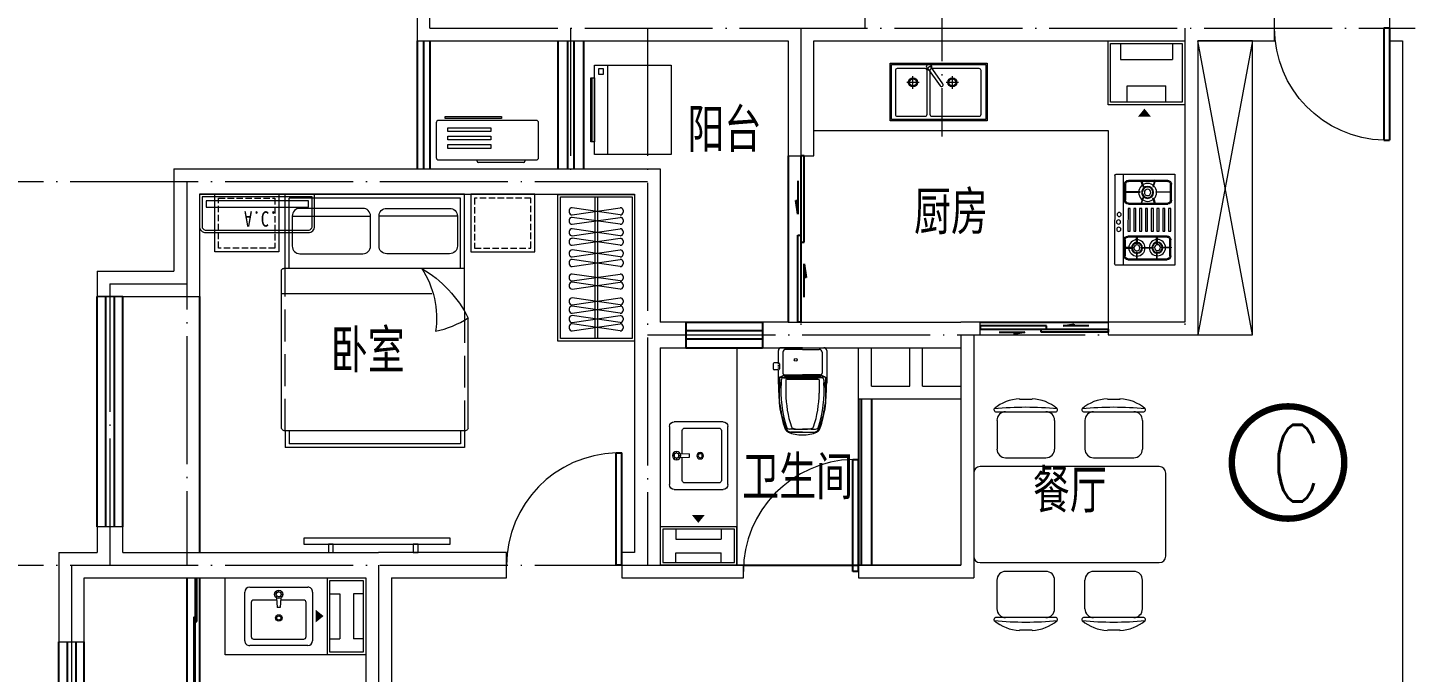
# Model space of a CAD drawing. Extents: x -54506 to 56283, y 5447 to 49997.
# Drawn here: x 14488 to 25330, y 21938 to 26978 of the extents above; entities that cross this region are included whole.
import ezdxf
from ezdxf.enums import TextEntityAlignment as Align

# ---------------------------------------------------------------- set-up
doc = ezdxf.new("R2010")
doc.units = 0
doc.header["$LTSCALE"] = 1000
doc.header["$MEASUREMENT"] = 0
doc.linetypes.add('DASH', pattern=[0.35, 0.25, -0.1])
doc.linetypes.add('DOTE', pattern=[2.42, 2, -0.2, 0.02, -0.2])
doc.layers.get('0').update_dxf_attribs({"linetype": 'CONTINUOUS'})
for name, color, linetype, lineweight in [('DOTE', 250, 'DOTE', 0), ('WALL', 255, 'CONTINUOUS', 20), ('家具', 159, 'CONTINUOUS', 9)]:
    doc.layers.add(name, color=color, linetype=linetype, lineweight=lineweight)
for name, color, linetype in [('fd', 4, 'CONTINUOUS'), ('WINDOW', 4, 'CONTINUOUS'), ('平面栏杆', 40, 'CONTINUOUS'), ('文字', 60, 'CONTINUOUS')]:
    doc.layers.add(name, color=color, linetype=linetype)
doc.styles.add('_TCH_SPACE', font='simplex_.ttf', dxfattribs={"bigfont": 'GBCBIG'})
doc.styles.add('HZ', font='SimSun.ttf', dxfattribs={"width": 0.8, "height": 1.2})
doc.styles.get("Standard").update_dxf_attribs({"font": 'GBENOR', "bigfont": 'GBCBIG'})

# ---------------------------------------------------------------- blocks, each defined once
blk = doc.blocks.new('$TCHSYS$WIN2D')
for p, q in [((-0.5, 0.5), (0.5, 0.5)), ((-0.5, 0.5), (-0.5, -0.5)), ((0.5, 0.5), (0.5, -0.5)), ((0.5, 0.167), (-0.5, 0.167)), ((0.5, -0.167), (-0.5, -0.167)), ((-0.5, -0.5), (0.5, -0.5))]:
    blk.add_line(p, q)
blk = doc.blocks.new('$DorLib2D$00000131')
at = {"color": 0, "linetype": 'Continuous'}
for p, q in [((0.15, 0.125), (0.2319, 0.1973)), ((0.2319, 0.1973), (0.2319, 0.125)), ((-0.5, 0.125), (-0.5, 0)), ((0.0192, 0.125), (-0.5, 0.125)), ((0.0192, 0), (0.0192, 0.125)), ((0.35, 0.125), (0.15, 0.125)), ((-0.5, 0), (0.0192, 0)), ((-0.024, 0), (0.5, 0)), ((-0.024, -0.125), (-0.024, 0)), ((0.5, 0), (0.5, -0.125)), ((-0.35, -0.125), (-0.15, -0.125)), ((-0.2319, -0.1973), (-0.2319, -0.125)), ((-0.15, -0.125), (-0.2319, -0.1973)), ((0.5, -0.125), (-0.024, -0.125))]:
    blk.add_line(p, q, dxfattribs=at)
blk = doc.blocks.new('$DorLib2D$00000001')
for p, q in [((0.45, 0.975), (0.5, 0.975)), ((0.45, 0), (0.45, 0.975)), ((0.5, 0), (0.5, 0.975)), ((0.5, 0), (0.45, 0))]:
    blk.add_line(p, q)
at = {"lineweight": 13}
blk.add_arc((0.475, 0), 0.975, 91.4693, 180, dxfattribs=at)
blk = doc.blocks.new('wash')
at = {"layer": '家具'}
blk.add_line((1203882, -500462), (1203882, -501162), dxfattribs=at)
for points in [[(1203382, -500462), (1203382, -501162), (1203982, -501162), (1203982, -500462)], [(1203952, -500532), (1203912, -500532), (1203912, -500492), (1203952, -500492)], [(1204002, -501062), (1204002, -500562), (1203982, -500562), (1203982, -501062)], [(1204002, -501062), (1204012, -501062), (1204012, -500562), (1204002, -500562)]]:
    blk.add_lwpolyline(points, close=True, dxfattribs=at)
blk = doc.blocks.new('A$C13D61569')
at = {"layer": '家具'}
for p, q in [((20, 502), (147, 502)), ((147, 98), (147, 502)), ((353, 148), (353, 452)), ((480, 452), (353, 452)), ((480, 148), (353, 148)), ((20, 98), (147, 98))]:
    blk.add_line(p, q, dxfattribs=at)
for points in [[(0, 0), (0, 600), (500, 600), (500, 0)], [(20, 20), (20, 580), (480, 580), (480, 20)]]:
    blk.add_lwpolyline(points, close=True, dxfattribs=at)
blk.add_lwpolyline([(592, 284, 100, 0, 0), (530, 284, 0, 0, 0)], format="xyseb", dxfattribs=at)
blk = doc.blocks.new('A$C1BE601A8')
at = {"layer": '家具'}
for p, q in [((0, 0), (0, 450)), ((0, 450), (757, 450)), ((757, 450), (757, 0)), ((757, 0), (0, 0))]:
    blk.add_line(p, q, dxfattribs=at)
at = {"layer": '家具', "color": 251}
for p, q in [((10, 10), (10, 440)), ((10, 440), (747, 440)), ((747, 440), (747, 10)), ((41, 393), (41, 50)), ((273, 408), (56, 408)), ((178, 248), (178, 348)), ((288, 50), (288, 393)), ((315, 427), (293, 411)), ((293, 411), (390, 273)), ((311, 393), (311, 50)), ((412, 288), (315, 427)), ((695, 408), (326, 408)), ((486, 248), (486, 348)), ((710, 50), (710, 393)), ((226, 300), (130, 300)), ((534, 300), (438, 300)), ((747, 10), (10, 10)), ((56, 35), (273, 35)), ((326, 35), (695, 35))]:
    blk.add_line(p, q, dxfattribs=at)
for centre, radius in [((178, 300), 36.1), ((178, 300), 27.1), ((486, 300), 36.1), ((486, 300), 27.1)]:
    blk.add_circle(centre, radius, dxfattribs=at)
for centre, radius, start, end in [((304, 419), 21.7, 342.6068, 267.3353), ((56, 393), 15, 90, 180), ((273, 393), 15, 0, 90), ((326, 393), 15, 90, 180), ((695, 393), 15, 0, 90), ((401, 281), 13.3, 214.971, 34.971), ((56, 50), 15, 180, 270), ((273, 50), 15, 270, 0), ((326, 50), 15, 180, 270), ((695, 50), 15, 270, 0)]:
    blk.add_arc(centre, radius, start, end, dxfattribs=at)
blk = doc.blocks.new('ddfdf')
at = {"layer": '家具'}
for p, q in [((15801, -30110), (15801, -30822)), ((16260, -30111), (15801, -30110)), ((16270, -30121), (16270, -30812)), ((15801, -30822), (16260, -30822))]:
    blk.add_line(p, q, dxfattribs=at)
at = {"layer": '家具', "color": 251}
for p, q in [((16201, -30822), (16202, -30111)), ((15826, -30314), (15826, -30189)), ((15829, -30248), (15829, -30252)), ((15947, -30248), (15829, -30248)), ((15834, -30314), (15834, -30189)), ((15856, -30159), (16163, -30159)), ((15856, -30167), (16163, -30167)), ((15947, -30252), (15947, -30248)), ((15952, -30159), (15957, -30157)), ((15968, -30208), (15952, -30159)), ((15957, -30157), (15973, -30206)), ((15973, -30206), (15968, -30208)), ((16062, -30157), (16046, -30206)), ((16046, -30206), (16051, -30208)), ((16051, -30208), (16067, -30159)), ((16067, -30159), (16062, -30157)), ((16072, -30252), (16072, -30248)), ((16072, -30248), (16190, -30248)), ((16185, -30189), (16185, -30315)), ((16190, -30248), (16190, -30253)), ((16193, -30189), (16193, -30315)), ((15829, -30252), (15947, -30252)), ((16163, -30337), (15856, -30336)), ((16163, -30345), (15856, -30344)), ((15968, -30295), (15952, -30344)), ((15952, -30344), (15957, -30346)), ((15957, -30346), (15973, -30297)), ((15973, -30297), (15968, -30295)), ((16046, -30297), (16051, -30295)), ((16062, -30346), (16046, -30297)), ((16051, -30295), (16067, -30344)), ((16067, -30344), (16062, -30346)), ((16190, -30253), (16072, -30252)), ((15832, -30556), (15832, -30379)), ((15832, -30379), (15849, -30379)), ((15849, -30379), (15849, -30556)), ((15878, -30556), (15878, -30380)), ((15878, -30380), (15894, -30380)), ((15894, -30380), (15894, -30556)), ((15923, -30556), (15923, -30380)), ((15923, -30380), (15940, -30380)), ((15940, -30380), (15940, -30556)), ((15968, -30556), (15968, -30380)), ((15968, -30380), (15985, -30380)), ((15985, -30380), (15985, -30556)), ((16014, -30556), (16014, -30380)), ((16014, -30380), (16030, -30380)), ((16030, -30380), (16030, -30556)), ((16059, -30556), (16059, -30380)), ((16059, -30380), (16076, -30380)), ((16076, -30380), (16076, -30556)), ((16104, -30556), (16104, -30380)), ((16104, -30380), (16121, -30380)), ((16121, -30380), (16121, -30556)), ((16150, -30556), (16150, -30380)), ((16150, -30380), (16166, -30380)), ((16166, -30380), (16166, -30556)), ((15849, -30556), (15832, -30556)), ((15894, -30556), (15878, -30556)), ((15940, -30556), (15923, -30556)), ((15985, -30556), (15968, -30556)), ((16030, -30556), (16014, -30556)), ((16076, -30556), (16059, -30556)), ((16121, -30556), (16104, -30556)), ((16166, -30556), (16150, -30556)), ((15829, -30682), (15829, -30686)), ((15904, -30682), (15829, -30682)), ((15831, -30750), (15831, -30624)), ((15839, -30750), (15839, -30624)), ((15861, -30594), (16167, -30595)), ((15861, -30602), (16167, -30603)), ((15904, -30686), (15904, -30682)), ((15937, -30595), (15937, -30654)), ((15942, -30595), (15937, -30595)), ((15937, -30654), (15942, -30654)), ((15942, -30654), (15942, -30595)), ((16095, -30595), (16095, -30654)), ((16099, -30595), (16095, -30595)), ((16095, -30654), (16099, -30654)), ((16099, -30654), (16099, -30595)), ((16189, -30625), (16189, -30750)), ((16197, -30625), (16197, -30750)), ((15829, -30686), (15904, -30686)), ((16167, -30772), (15861, -30772)), ((16167, -30780), (15861, -30780)), ((15937, -30780), (15937, -30720)), ((15937, -30720), (15942, -30720)), ((15942, -30780), (15937, -30780)), ((15942, -30720), (15942, -30780)), ((15968, -30684), (15968, -30688)), ((16063, -30684), (15968, -30684)), ((15968, -30688), (16063, -30688)), ((16063, -30688), (16063, -30684)), ((16095, -30780), (16095, -30720)), ((16095, -30720), (16099, -30720)), ((16099, -30780), (16095, -30780)), ((16099, -30720), (16099, -30780)), ((16126, -30690), (16126, -30685)), ((16126, -30685), (16199, -30685)), ((16199, -30690), (16126, -30690)), ((16199, -30685), (16199, -30690))]:
    blk.add_line(p, q, dxfattribs=at)
for centre, radius in [((16013, -30253), 70.1), ((16013, -30253), 47.3), ((16013, -30253), 41.8), ((16013, -30253), 25.3), ((16235, -30426), 16.2), ((16238, -30542), 16.2), ((16240, -30485), 16.2), ((15936, -30685), 63.7), ((15936, -30685), 43), ((15936, -30685), 38), ((15936, -30685), 23), ((16096, -30687), 63.7), ((16096, -30687), 43), ((16096, -30687), 38), ((16096, -30687), 23)]:
    blk.add_circle(centre, radius, dxfattribs=at)
at = {"layer": '家具'}
for centre, start, end in [((16260, -30121), 0, 89.961), ((16260, -30812), 269.961, 0)]:
    blk.add_arc(centre, 10, start, end, dxfattribs=at)
at = {"layer": '家具', "color": 251}
for centre, radius, start, end in [((15856, -30189), 30, 89.961, 179.961), ((15856, -30189), 22, 89.961, 179.961), ((16163, -30189), 30, 359.961, 89.961), ((16163, -30189), 22, 359.961, 89.961), ((15856, -30314), 30, 179.961, 269.961), ((15856, -30314), 22, 179.961, 269.961), ((16163, -30315), 30, 269.961, 359.961), ((16163, -30315), 22, 269.961, 359.961), ((15861, -30624), 30, 89.961, 179.961), ((15861, -30624), 22, 89.961, 179.961), ((16167, -30625), 30, 359.961, 89.961), ((16167, -30625), 22, 359.961, 89.961), ((15861, -30750), 30, 179.961, 269.961), ((15861, -30750), 22, 179.961, 269.961), ((16167, -30750), 30, 269.961, 359.961), ((16167, -30750), 22, 269.961, 359.961)]:
    blk.add_arc(centre, radius, start, end, dxfattribs=at)
blk = doc.blocks.new('dgfgf')
at = {"layer": '家具'}
blk.add_lwpolyline([(7597, -62676), (7147, -62676), (7147, -63176), (7597, -63176), (7597, -62676), (7517, -62676)], dxfattribs=at)
at = {"layer": '家具', "color": 251, "linetype": 'DASH', "ltscale": 0.2}
blk.add_lwpolyline([(7567, -62706), (7177, -62706), (7177, -63146), (7567, -63146)], close=True, dxfattribs=at)
blk = doc.blocks.new('A$C72813290')
at = {"layer": '家具'}
for p, q in [((579, 550), (579, 1960)), ((1830, 1980), (599, 1980)), ((779, 803), (779, 1980)), ((579, 1950), (0, 1950)), ((0, 550), (0, 1950)), ((30, 580), (30, 1920)), ((579, 1920), (30, 1920)), ((170, 1895), (170, 1283)), ((1850, 550), (1850, 1950)), ((1850, 1950), (1980, 1950)), ((1850, 1920), (1950, 1920)), ((1950, 580), (1950, 1920)), ((1980, 550), (1980, 1950)), ((170, 605), (170, 1217)), ((912, 550), (0, 550)), ((579, 580), (30, 580)), ((1850, 580), (1950, 580)), ((1850, 550), (1980, 550)), ((1830, 520), (967, 520))]:
    blk.add_line(p, q, dxfattribs=at)
at = {"layer": '家具', "linetype": 'DASH'}
for p, q in [((1850, 1950), (579, 1950)), ((912, 550), (1850, 550))]:
    blk.add_line(p, q, dxfattribs=at)
at = {"layer": '家具'}
for points in [[(170, 1895), (405, 1895, -0.414214), (465, 1835), (465, 1343, -0.414214), (405, 1283), (170, 1283, -0.414214), (110, 1343), (110, 1835, -0.414214)], [(170, 605), (405, 605, 0.414214), (465, 665), (465, 1157, 0.414214), (405, 1217), (170, 1217, 0.414214), (110, 1157), (110, 665, 0.414214)]]:
    blk.add_lwpolyline(points, format="xyb", close=True, dxfattribs=at)
blk.add_lwpolyline([(579, 883, 0.180302), (1071, 775, -0.088637), (967, 520, 28871.271551)], format="xyb", dxfattribs=at)
for centre, radius, start, end in [((599, 1960), 20, 90, 180), ((1819, 1951), 30.7, 357.6884, 69.6917), ((1392, 1363), 944, 210.6075, 243.2773), ((1819, 549), 30.7, 290.3566, 2.3152)]:
    blk.add_arc(centre, radius, start, end, dxfattribs=at)
blk.add_blockref('dgfgf', (-7147, 65176), dxfattribs=at)
at = {"layer": '家具', "xscale": -1, "rotation": 180}
blk.add_blockref('dgfgf', (-7147, -62676), dxfattribs=at)
blk = doc.blocks.new('A$C517B4DB9')
at = {"layer": '家具'}
blk.add_line((0, 0), (0, 1148), dxfattribs=at)
at = {"layer": '家具', "color": 8}
for p, q in [((290, 1128), (290, 20)), ((310, 1128), (310, 20)), ((90, 1023), (90, 1008)), ((113, 988), (487, 1042)), ((487, 988), (113, 1042)), ((510, 1023), (510, 1008)), ((90, 948), (90, 934)), ((113, 914), (487, 968)), ((487, 914), (113, 968)), ((113, 824), (487, 878)), ((487, 824), (113, 878)), ((510, 948), (510, 934)), ((90, 858), (90, 844)), ((90, 784), (90, 770)), ((113, 750), (487, 804)), ((487, 750), (113, 804)), ((510, 858), (510, 844)), ((510, 784), (510, 770)), ((90, 693), (90, 679)), ((113, 659), (487, 713)), ((487, 659), (113, 713)), ((510, 693), (510, 679)), ((90, 619), (90, 604)), ((113, 585), (487, 639)), ((487, 585), (113, 639)), ((510, 619), (510, 604)), ((90, 505), (90, 491)), ((90, 441), (90, 427)), ((113, 471), (487, 525)), ((487, 471), (113, 525)), ((113, 407), (487, 461)), ((487, 407), (113, 461)), ((510, 505), (510, 491)), ((510, 441), (510, 427)), ((113, 284), (487, 338)), ((487, 284), (113, 338)), ((90, 318), (90, 304)), ((90, 254), (90, 239)), ((113, 219), (487, 273)), ((487, 219), (113, 273)), ((510, 318), (510, 304)), ((510, 254), (510, 239)), ((90, 180), (90, 166)), ((90, 115), (90, 101)), ((113, 146), (487, 200)), ((487, 146), (113, 200)), ((113, 81), (487, 135)), ((487, 81), (113, 135)), ((510, 180), (510, 166)), ((510, 115), (510, 101))]:
    blk.add_line(p, q, dxfattribs=at)
at = {"layer": '家具'}
for points in [[(0, 0), (0, 1148), (600, 1148), (600, 0)], [(20, 20), (20, 1128), (580, 1128), (580, 20)]]:
    blk.add_lwpolyline(points, close=True, dxfattribs=at)
at = {"layer": '家具', "color": 8}
for centre, start, end in [((110, 1023), 82.4054, 180), ((110, 1008), 180, 277.5946), ((490, 1023), 0, 97.5946), ((490, 1008), 262.4054, 0), ((110, 948), 82.4054, 180), ((110, 934), 180, 277.5946), ((110, 858), 82.4054, 180), ((490, 948), 0, 97.5946), ((490, 934), 262.4054, 0), ((490, 858), 0, 97.5946), ((110, 844), 180, 277.5946), ((110, 784), 82.4054, 180), ((110, 770), 180, 277.5946), ((490, 844), 262.4054, 0), ((490, 784), 0, 97.5946), ((490, 770), 262.4054, 0), ((110, 693), 82.4054, 180), ((110, 679), 180, 277.5946), ((490, 693), 0, 97.5946), ((490, 679), 262.4054, 0), ((110, 619), 82.4054, 180), ((110, 604), 180, 277.5946), ((490, 619), 0, 97.5946), ((490, 604), 262.4054, 0), ((110, 505), 82.4054, 180), ((110, 491), 180, 277.5946), ((110, 441), 82.4054, 180), ((490, 505), 0, 97.5946), ((490, 491), 262.4054, 0), ((490, 441), 0, 97.5946), ((110, 427), 180, 277.5946), ((110, 318), 82.4054, 180), ((490, 427), 262.4054, 0), ((490, 318), 0, 97.5946), ((110, 304), 180, 277.5946), ((110, 254), 82.4054, 180), ((110, 239), 180, 277.5946), ((490, 304), 262.4054, 0), ((490, 254), 0, 97.5946), ((490, 239), 262.4054, 0), ((110, 180), 82.4054, 180), ((110, 166), 180, 277.5946), ((110, 115), 82.4054, 180), ((490, 180), 0, 97.5946), ((490, 166), 262.4054, 0), ((490, 115), 0, 97.5946), ((110, 101), 180, 277.5946), ((490, 101), 262.4054, 0)]:
    blk.add_arc(centre, 20, start, end, dxfattribs=at)
blk = doc.blocks.new('A$C70A762CE')
at = {"layer": '家具', "ltscale": 40}
for points in [[(112, 0), (65, 0), (65, 1144), (112, 1144)], [(65, 855), (0, 855), (0, 893), (65, 893)], [(65, 191), (0, 191), (0, 229), (65, 229)]]:
    blk.add_lwpolyline(points, close=True, dxfattribs=at)
blk = doc.blocks.new('A$C2D724C6D')
at = {"layer": '家具', "ltscale": 0.5}
blk.add_lwpolyline([(50, 300), (850, 300, -0.414214), (900, 250), (900, 0), (0, 0), (0, 250, -0.414214)], format="xyb", close=True, dxfattribs=at)
at = {"layer": '家具', "color": 251, "ltscale": 40}
blk.add_lwpolyline([(50, 280), (850, 280, -0.414214), (880, 250), (880, 20), (20, 20), (20, 250, -0.414214)], format="xyb", close=True, dxfattribs=at)
blk.add_lwpolyline([(53, 50), (53, 100), (853, 100), (853, 50)], close=True, dxfattribs=at)
at = {"layer": '家具', "color": 251, "ltscale": 40, "style": 'HZ', "width": 0.8}
blk.add_text('A.C.', height=120, rotation=0, dxfattribs=at).set_placement((348, 133))
blk = doc.blocks.new('A$C1EB127D5')
at = {"layer": '家具'}
for p, q in [((0, 38), (0, 492)), ((38, 530), (419, 530)), ((51, 461), (51, 70)), ((337, 480), (70, 480)), ((356, 281), (356, 461)), ((457, 492), (457, 38)), ((373, 282), (299, 278)), ((299, 253), (299, 278)), ((373, 249), (299, 253)), ((356, 70), (356, 250)), ((382, 265), (368, 265)), ((387, 252), (377, 243)), ((378, 288), (387, 279)), ((401, 284), (401, 297)), ((401, 246), (401, 233)), ((424, 288), (414, 278)), ((414, 252), (423, 242)), ((419, 265), (433, 265)), ((419, 0), (38, 0)), ((70, 51), (337, 51))]:
    blk.add_line(p, q, dxfattribs=at)
for centre, radius in [((216, 264), 25.4), ((216, 264), 16), ((401, 265), 32.3), ((401, 265), 18.8)]:
    blk.add_circle(centre, radius, dxfattribs=at)
for centre, radius, start, end in [((38, 492), 38.1, 90, 180), ((70, 461), 19.1, 90, 180), ((337, 461), 19.1, 0, 90), ((419, 492), 38.1, 0, 90), ((38, 38), 38.1, 180, 270), ((70, 70), 19.1, 180, 270), ((337, 70), 19.1, 270, 0), ((419, 38), 38.1, 270, 0)]:
    blk.add_arc(centre, radius, start, end, dxfattribs=at)
blk = doc.blocks.new('A$C18F7073A')
at = {"layer": '家具'}
for p, q in [((449, 369), (363, 369)), ((401, 364), (399, 364)), ((509, 378), (405, 378)), ((405, 355), (405, 360)), ((427, 355), (405, 355)), ((445, 337), (445, 189)), ((449, 369), (449, 189)), ((449, 369), (468, 328)), ((468, 328), (468, 189)), ((644, 342), (482, 342)), ((508, 381), (508, 411)), ((508, 381), (508, 376)), ((554, 418), (515, 418)), ((554, 369), (515, 369)), ((526, 378), (518, 378)), ((543, 378), (533, 378)), ((558, 378), (550, 378)), ((657, 378), (557, 378)), ((562, 381), (562, 411)), ((562, 381), (562, 376)), ((680, 189), (680, 355)), ((20, 282), (20, 96)), ((20, 189), (20, 282)), ((43, 266), (43, 291)), ((43, 256), (43, 266)), ((43, 256), (43, 189)), ((429, 319), (324, 319)), ((433, 189), (433, 316)), ((433, 308), (433, 189)), ((459, 319), (459, 189)), ((666, 189), (666, 319)), ((43, 121), (43, 189)), ((43, 121), (43, 112)), ((43, 112), (43, 87)), ((433, 189), (433, 62)), ((433, 70), (433, 189)), ((445, 40), (445, 189)), ((449, 9), (449, 189)), ((459, 58), (459, 189)), ((468, 50), (468, 189)), ((666, 189), (666, 58)), ((680, 189), (680, 22)), ((429, 58), (324, 58)), ((449, 9), (363, 9)), ((401, 13), (399, 13)), ((427, 22), (405, 22)), ((405, 22), (405, 18)), ((449, 9), (468, 50)), ((644, 36), (482, 36)), ((657, 0), (405, 0))]:
    blk.add_line(p, q, dxfattribs=at)
blk.add_circle((585, 242), 11.4, dxfattribs=at)
for centre, radius, start, end in [((327, -405), 776, 97.5237, 111.3401), ((358, -560), 939, 98.1762, 109.5373), ((339, -523), 881, 85.7103, 108.2941), ((665, -6617), 7000, 92.1248, 93.6001), ((313, -127), 499, 80.0177, 100.1149), ((401, 360), 4.5, 0, 90), ((427, 337), 18, 0, 90), ((482, 319), 22.5, 90, 180), ((515, 411), 7.2, 90, 180), ((515, 376), 7.2, 180, 270), ((554, 411), 7.2, 0, 90), ((554, 376), 7.2, 270, 0), ((644, 319), 22.5, 0, 90), ((657, 355), 22.5, 0, 90), ((256, 202), 257, 157.1573, 182.879), ((83, 259), 75.7, 122.7351, 146.2527), ((54, 281), 34, 141.9313, 182.5793), ((283, 72), 344, 135.0457, 138.0777), ((49, 305), 13.5, 111.3401, 135.0457), ((49, 312), 13.5, 109.5371, 122.7351), ((68, 289), 25.3, 103.7471, 175.3876), ((293, 204), 250, 165.8484, 183.4075), ((68, 259), 18, 108.4973, 160.8187), ((327, -515), 834, 90.1819, 108.4973), ((429, 316), 3.6, 0, 90), ((256, 176), 257, 177.121, 202.8427), ((293, 174), 250, 176.5925, 194.1516), ((68, 119), 18, 199.1813, 251.5027), ((54, 97), 34, 177.4207, 218.0687), ((83, 119), 75.7, 213.7473, 237.2649), ((283, 306), 344, 221.9223, 224.9543), ((49, 73), 13.5, 224.9543, 248.6599), ((49, 66), 13.5, 237.2649, 250.4629), ((68, 89), 25.3, 184.6124, 256.2529), ((327, 783), 776, 248.6599, 262.4763), ((359, 938), 939, 250.4629, 261.8227), ((327, 893), 834, 251.5027, 269.8181), ((339, 901), 881, 251.7059, 274.2897), ((313, 505), 499, 259.8851, 279.9823), ((665, 6995), 7000, 266.3999, 267.8752), ((401, 18), 4.5, 270, 0), ((427, 40), 18, 270, 0), ((429, 62), 3.6, 270, 0), ((482, 58), 22.5, 180, 270), ((644, 58), 22.5, 270, 0), ((657, 22), 22.5, 270, 0)]:
    blk.add_arc(centre, radius, start, end, dxfattribs=at)
blk = doc.blocks.new('A$C0032228E')
at = {"layer": 'fd'}
blk.add_lwpolyline([(302, 0, 100, 0, 0), (302, 62, 0, 0, 0)], format="xyseb", dxfattribs=at)
at = {"layer": '家具'}
for p, q in [((123, 372), (123, 295)), ((477, 372), (477, 295)), ((477, 295), (123, 295)), ((477, 189), (123, 189)), ((123, 112), (123, 189)), ((477, 112), (477, 189))]:
    blk.add_line(p, q, dxfattribs=at)
for points in [[(600, 392), (0, 392), (0, 92), (600, 92)], [(580, 372), (20, 372), (20, 112), (580, 112)]]:
    blk.add_lwpolyline(points, close=True, dxfattribs=at)
blk = doc.blocks.new('M_C25MYD')
for p, q in [((-389, 921), (-290, 921)), ((298, 921), (397, 921)), ((-569, 821), (-109, 821)), ((117, 821), (577, 821)), ((-564, 754), (-564, 529)), ((-114, 754), (-114, 529)), ((122, 754), (122, 529)), ((572, 754), (572, 529)), ((-497, 461), (-182, 461)), ((190, 461), (505, 461)), ((-746, 342), (-746, -308)), ((704, 392), (-696, 392)), ((754, -308), (754, 342)), ((-696, -358), (704, -358)), ((-182, -427), (-497, -427)), ((505, -427), (190, -427)), ((-564, -720), (-564, -495)), ((-114, -720), (-114, -495)), ((122, -720), (122, -495)), ((572, -720), (572, -495)), ((-109, -787), (-569, -787)), ((577, -787), (117, -787)), ((-290, -887), (-389, -887)), ((397, -887), (298, -887))]:
    blk.add_line(p, q)
for centre, radius, start, end in [((-379, 606), 316, 91.7651, 130.7265), ((-300, 606), 316, 49.2735, 88.2349), ((307, 606), 316, 91.7651, 130.7265), ((387, 606), 316, 49.2735, 88.2349), ((-579, 837), 10, 130.7265, 202.67), ((-569, 841), 20, 202.67, 270), ((-339, -1857), 2713, 84.8023, 95.1977), ((-497, 754), 67.5, 90, 180), ((-182, 754), 67.5, 0, 90), ((-109, 841), 20, 270, 337.33), ((-100, 837), 10, 337.33, 49.2735), ((108, 837), 10, 130.7265, 202.67), ((117, 841), 20, 202.67, 270), ((347, -1857), 2713, 84.8023, 95.1977), ((190, 754), 67.5, 90, 180), ((505, 754), 67.5, 0, 90), ((577, 841), 20, 270, 337.33), ((587, 837), 10, 337.33, 49.2735), ((-497, 529), 67.5, 180, 270), ((-182, 529), 67.5, 270, 0), ((190, 529), 67.5, 180, 270), ((505, 529), 67.5, 270, 0), ((-696, 342), 50, 90, 180), ((704, 342), 50, 0, 90), ((-696, -308), 50, 180, 270), ((704, -308), 50, 270, 0), ((-497, -495), 67.5, 90, 180), ((-182, -495), 67.5, 0, 90), ((190, -495), 67.5, 90, 180), ((505, -495), 67.5, 0, 90), ((-497, -720), 67.5, 180, 270), ((-182, -720), 67.5, 270, 0), ((190, -720), 67.5, 180, 270), ((505, -720), 67.5, 270, 0), ((-579, -803), 10, 157.33, 229.2735), ((-569, -807), 20, 90, 157.33), ((-379, -572), 316, 229.2735, 268.2349), ((-339, 1890), 2713, 264.8023, 275.1977), ((-300, -572), 316, 271.7651, 310.7265), ((-109, -807), 20, 22.67, 90), ((-100, -803), 10, 310.7265, 22.67), ((108, -803), 10, 157.33, 229.2735), ((117, -807), 20, 90, 157.33), ((307, -572), 316, 229.2735, 268.2349), ((347, 1890), 2713, 264.8023, 275.1977), ((387, -572), 316, 271.7651, 310.7265), ((577, -807), 20, 22.67, 90), ((587, -803), 10, 310.7265, 22.67)]:
    blk.add_arc(centre, radius, start, end)
at = {"width": 0.8, "flags": 9}
for tag in ['XSIZE', 'YSIZE']:
    blk.add_attdef(tag, (0, 0), '', height=0.5, dxfattribs=at)
blk = doc.blocks.new('A$C4EB5717C')
at = {"layer": '家具', "color": 8}
for p, q in [((520, 110), (520, 120)), ((893, 120), (893, 110)), ((883, 100), (530, 100))]:
    blk.add_line(p, q, dxfattribs=at)
for points in [[(269, 459), (709, 459), (709, 444), (269, 444)], [(290, 372), (626, 372), (626, 343), (290, 343)], [(290, 306), (626, 306), (626, 277), (290, 277)], [(290, 240), (626, 240), (626, 211), (290, 211)]]:
    blk.add_lwpolyline(points, close=True, dxfattribs=at)
at = {"layer": '家具'}
blk.add_lwpolyline([(220, 120), (980, 120, 0.414214), (1000, 140), (1000, 410, 0.414214), (980, 430), (220, 430, 0.414214), (200, 410), (200, 140, 0.414214)], format="xyb", close=True, dxfattribs=at)
at = {"layer": '家具', "color": 8}
for centre, start, end in [((530, 110), 180, 270), ((883, 110), 270, 0)]:
    blk.add_arc(centre, 10, start, end, dxfattribs=at)

msp = doc.modelspace()

# ---------------------------------------------------------------- linework, layer by layer
at = {"color": 1, "const_width": 50}
msp.add_lwpolyline([(24335.9, 24017.5, -0.4142136), (24775.3, 23578.1, -0.4142136), (24335.9, 23138.6, -0.4142136), (23896.4, 23578.1, -0.4142136), (24335.9, 24017.5, -5.0273395)], format="xyb", dxfattribs=at)
at = {"layer": 'DOTE', "ltscale": 0.5}
for p, q in [((21629.9, 34975.2), (21629.9, 26128.4)), ((17629.9, 26975.2), (17629.9, 29075.2)), ((21029.9, 29075.2), (21029.9, 26975.2)), ((17629.9, 26975.2), (25329.9, 26975.2)), ((18729.9, 26975.2), (18729.9, 25775.2)), ((19329.9, 26975.2), (19329.9, 22775.2)), ((20529.9, 26975.2), (20529.9, 24575.2)), ((23529.9, 26975.2), (23529.9, 24575.2)), ((9979.9, 25775.2), (19329.9, 25775.2)), ((15729.9, 25775.2), (15729.9, 22775.2)), ((15129.9, 24975.2), (15729.9, 24975.2)), ((15129.9, 24975.2), (15129.9, 22775.2)), ((19329.9, 24575.2), (23529.9, 24575.2)), ((21779.9, 24575.2), (21779.9, 22775.2)), ((9979.9, 22775.2), (21779.9, 22775.2)), ((14829.9, 22775.2), (14829.9, 13323.2)), ((17229.9, 22775.2), (17229.9, 20375.2))]:
    msp.add_line(p, q, dxfattribs=at)
at = {"layer": 'WALL'}
for p, q in [((17529.9, 27475.1), (17529.9, 26875.2)), ((24229.9, 26875.2), (24229.9, 27075.2)), ((25129.9, 27075.2), (25129.9, 26875.2)), ((17529.9, 26875.2), (20429.9, 26875.2)), ((20429.9, 26875.2), (20429.9, 25975.2)), ((20629.9, 25975.2), (20629.9, 26875.2)), ((20629.9, 26875.2), (21029.9, 26875.2)), ((21029.9, 26875.2), (23529.9, 26875.2)), ((23529.9, 26875.2), (23529.9, 24675.2)), ((23629.9, 26875.2), (23629.9, 24575.2)), ((23629.9, 26875.2), (24129.9, 26875.2)), ((24129.9, 26875.2), (24229.9, 26875.2)), ((25129.9, 26875.2), (25229.9, 26875.2)), ((25229.9, 26875.2), (25229.9, 17475.2)), ((20429.9, 25975.2), (20629.9, 25975.2)), ((15629.9, 25875.2), (15629.9, 25075.2)), ((15629.9, 25875.2), (19429.9, 25875.2)), ((19429.9, 25875.2), (19429.9, 24675.2)), ((15829.9, 25675.2), (15829.9, 24875.2)), ((15829.9, 25675.2), (19229.9, 25675.2)), ((19229.9, 25675.2), (19229.9, 24575.2)), ((15029.9, 25075.2), (15629.9, 25075.2)), ((15029.9, 25075.2), (15029.9, 24875.2)), ((15029.9, 24875.2), (15229.9, 24875.2)), ((15229.9, 24875.2), (15829.9, 24875.2)), ((19630, 24675.2), (19429.9, 24675.2)), ((19630, 24475.2), (19630, 24675.2)), ((20429.9, 24675.2), (20230, 24675.2)), ((20230, 24675.2), (20230, 24475.2)), ((20429.9, 24675.2), (20629.9, 24675.2)), ((20629.9, 24675.2), (21779.9, 24675.2)), ((21929.9, 24675.2), (21779.9, 24675.2)), ((21929.9, 24575.2), (21929.9, 24675.2)), ((23529.9, 24675.2), (22929.9, 24675.2)), ((22929.9, 24675.2), (22929.9, 24575.2)), ((19229.9, 24575.2), (19229.9, 22875.2)), ((21879.9, 24575.2), (21879.9, 24075.2)), ((21879.9, 24575.2), (21929.9, 24575.2)), ((22929.9, 24575.2), (23629.9, 24575.2)), ((19429.9, 24475.2), (19630, 24475.2)), ((19429.9, 24475.2), (19429.9, 22775.2)), ((20230, 24475.2), (20529.9, 24475.2)), ((20529.9, 24475.2), (21779.9, 24475.2)), ((20979.8, 24075.2), (20979.8, 24475.2)), ((20979.8, 24475.2), (21079.8, 24475.2)), ((21079.8, 24175.2), (21079.8, 24475.2)), ((21379.8, 24175.2), (21379.8, 24475.2)), ((21379.8, 24475.2), (21479.8, 24475.2)), ((21479.8, 24175.2), (21479.8, 24475.2)), ((21779.9, 24475.2), (21779.9, 24175.2)), ((20979.8, 24075.2), (21379.8, 24075.2)), ((21079.8, 24175.2), (21379.8, 24175.2)), ((21379.8, 24075.2), (21779.9, 24075.2)), ((21479.8, 24175.2), (21779.9, 24175.2)), ((21779.9, 24075.2), (21779.9, 22775.2)), ((21879.9, 24075.2), (21879.9, 22675.2)), ((15229.9, 23075.2), (15029.9, 23075.2)), ((15029.9, 23075.2), (15029.9, 22875.2)), ((15229.9, 22875.2), (15229.9, 23075.2)), ((14729.9, 22875.2), (15029.9, 22875.2)), ((14729.9, 22875.2), (14729.9, 22175.2)), ((15229.9, 22875.2), (17229.9, 22875.2)), ((18229.9, 22875.2), (17229.9, 22875.2)), ((18229.9, 22675.2), (18229.9, 22875.2)), ((19229.9, 22875.2), (19129.9, 22875.2)), ((19129.9, 22875.2), (19129.9, 22675.2)), ((20079.9, 22775.2), (19429.9, 22775.2)), ((20079.9, 22675.2), (20079.9, 22775.2)), ((21779.9, 22775.2), (20979.9, 22775.2)), ((20979.9, 22775.2), (20979.9, 22675.2)), ((14929.9, 22675.2), (15429.9, 22675.2)), ((14929.9, 22175.2), (14929.9, 22675.2)), ((15429.9, 22675.2), (17129.9, 22675.2)), ((17129.9, 22675.2), (17129.9, 21575.2)), ((17329.9, 22675.2), (17329.9, 21675.2)), ((17329.9, 22675.2), (18229.9, 22675.2)), ((19129.9, 22675.2), (19329.9, 22675.2)), ((19329.9, 22675.2), (20079.9, 22675.2)), ((20979.9, 22675.2), (21879.9, 22675.2)), ((14729.9, 22175.2), (14929.9, 22175.2))]:
    msp.add_line(p, q, dxfattribs=at)
at = {"layer": 'WALL', "extrusion": (0, 0, -1)}
msp.add_line((15229.9, 24875.2), (15029.9, 24875.2), dxfattribs=at)
at = {"layer": 'WINDOW'}
for p, q in [((20429.9, 25975.2), (20429.9, 24675.2)), ((15829.9, 24875.2), (15829.9, 22875.2)), ((21929.9, 24675.2), (22929.9, 24675.2)), ((20979.8, 24075.2), (20979.8, 22775.2)), ((20999.8, 24075.2), (20999.8, 22775.2)), ((21079.8, 24075.2), (21079.8, 22775.2)), ((20079.9, 22775.2), (20979.9, 22775.2)), ((15729.9, 22675.2), (15729.9, 21575.2)), ((15799.9, 22335.2), (15799.9, 22675.2)), ((15809.9, 22335.2), (15809.9, 22675.2)), ((15829.9, 22675.2), (15829.9, 21475.2)), ((15799.9, 22335.2), (15809.9, 22335.2))]:
    msp.add_line(p, q, dxfattribs=at)
at = {"layer": 'WINDOW', "extrusion": (0, 0, -1)}
for p, q in [((15029.9, 23075.2), (15029.9, 24875.2)), ((15096.6, 24875.2), (15096.6, 23075.2)), ((15163.3, 24875.2), (15163.3, 23075.2)), ((15229.9, 23075.2), (15229.9, 24875.2)), ((14729.9, 21575.2), (14729.9, 22175.2)), ((14796.6, 22175.2), (14796.6, 21575.2)), ((14863.3, 22175.2), (14863.3, 21575.2)), ((14929.9, 21575.2), (14929.9, 22175.2))]:
    msp.add_line(p, q, dxfattribs=at)
at = {"layer": 'WINDOW'}
msp.add_lwpolyline([(15794.9, 21505.2), (15794.9, 22365.2), (15784.9, 22365.2), (15784.9, 21505.2)], close=True, dxfattribs=at)
at = {"layer": '家具', "linetype": 'ByBlock'}
for p, q in [((24059.1, 24575.2), (23629.9, 26875.2)), ((24059.1, 26875.2), (23629.9, 24575.2)), ((20029.9, 24475.2), (20029.9, 22775.2))]:
    msp.add_line(p, q, dxfattribs=at)
msp.add_lwpolyline([(24059.1, 26875.2), (23629.9, 26875.2), (23629.9, 24575.2), (24059.1, 24575.2)], close=True, dxfattribs=at)
for points in [[(20629.9, 26175.2), (22929.9, 26175.2), (22929.9, 24675.2)], [(16829.9, 22075.2), (16029.9, 22075.2), (16029.9, 22675.2)]]:
    msp.add_lwpolyline(points, dxfattribs=at)
at = {"layer": '平面栏杆'}
for p, q in [((17529.9, 26875.2), (17529.9, 25875.2)), ((17579.9, 26875.2), (17579.9, 25875.2)), ((17629.9, 26875.2), (17629.9, 25875.2)), ((18629.9, 26875.2), (18629.9, 25875.2)), ((18704.9, 26875.2), (18704.9, 25875.2)), ((18754.9, 26875.2), (18754.9, 25875.2)), ((18829.9, 26875.2), (18829.9, 25875.2))]:
    msp.add_line(p, q, dxfattribs=at)
msp.add_lwpolyline([(18629.9, 25882.9), (18629.9, 25875.2)], dxfattribs=at)

# ---------------------------------------------------------------- block references
at = {"rotation": 180}
msp.add_blockref('A$C0032228E', (20029.9, 23167.5), dxfattribs=at)
at = {"xscale": -1, "rotation": 270}
msp.add_blockref('A$C0032228E', (16737.6, 22075.2), dxfattribs=at)
at = {"layer": 'WINDOW'}
for name, p, xscale, yscale, zscale, rotation in [('$DorLib2D$00000001', (24679.9, 26975.2), 900, -900, 900, 359.9999999998221), ('$DorLib2D$00000131', (20529.9, 25325.2), 1300, 200, 1300, 270), ('$TCHSYS$WIN2D', (19930, 24575.2), 600, 200, 600, 359.9999999997555)]:
    msp.add_blockref(name, p, dxfattribs=dict(at, xscale=xscale, yscale=yscale, zscale=zscale, rotation=rotation))
for name, p, xscale, yscale, zscale in [('$DorLib2D$00000131', (22429.9, 24621.3), 1000, 200, 1000), ('$DorLib2D$00000001', (18679.9, 22775.2), 900, 900, 900), ('$DorLib2D$00000001', (20529.9, 22725.2), 900, 900, -900)]:
    msp.add_blockref(name, p, dxfattribs=dict(at, xscale=xscale, yscale=yscale, zscale=zscale))
at = {"layer": '家具', "linetype": 'ByBlock'}
for name, p, rotation in [('A$C13D61569', (22929.9, 26875.2), 270), ('A$C18F7073A', (20730.9, 23795.7), 90), ('A$C1EB127D5', (16714.2, 22146.4), 90.00000005336085)]:
    msp.add_blockref(name, p, dxfattribs=dict(at, rotation=rotation))
at = {"layer": '家具', "xscale": -1}
msp.add_blockref('wash', (1222898.9, 527147.4), dxfattribs=at)
at = {"layer": '家具', "rotation": 5.336085289072462e-08}
msp.add_blockref('A$C1BE601A8', (21226.9, 26250.6), dxfattribs=at)
at = {"layer": '家具'}
for name, p in [('A$C4EB5717C', (17480, 25823.5)), ('M_C25MYD', (22626, 23153.5))]:
    msp.add_blockref(name, p, dxfattribs=at)
at = {"layer": '家具', "xscale": -1}
for name, p, rotation in [('ddfdf', (39272.1, 55932.2), 359.9610390905274), ('A$C2D724C6D', (15829.9, 25675.2), 180), ('A$C72813290', (18449.8, 25675.2), 90)]:
    msp.add_blockref(name, p, dxfattribs=dict(at, rotation=rotation))
at = {"layer": '家具', "linetype": 'ByBlock'}
msp.add_blockref('A$C517B4DB9', (18629.9, 24526.9), dxfattribs=at)
at = {"layer": '家具', "linetype": 'ByBlock', "xscale": -1}
msp.add_blockref('A$C1EB127D5', (19958.7, 23367.1), dxfattribs=at)
at = {"layer": '家具', "linetype": 'ByBlock', "xscale": -1, "rotation": 270}
msp.add_blockref('A$C70A762CE', (16645.8, 22875.2), dxfattribs=at)

# ---------------------------------------------------------------- texts
at = {"color": 1, "style": '_TCH_SPACE', "width": 0.705882}
msp.add_text('C', height=600, dxfattribs=at).set_placement((24401, 23272.7), align=Align.CENTER)
at = {"layer": '文字', "style": '_TCH_SPACE', "width": 0.705882}
for s, p in [('阳台', (19932.5, 26038.8)), ('厨房', (21702.1, 25395.1)), ('卧室', (17144.5, 24312.3, -20000)), ('卫生间', (20504, 23321.9)), ('餐厅', (22630.6, 23218.5))]:
    msp.add_text(s, height=300, dxfattribs=at).set_placement(p, align=Align.CENTER)

doc.saveas('drawing.dxf')
